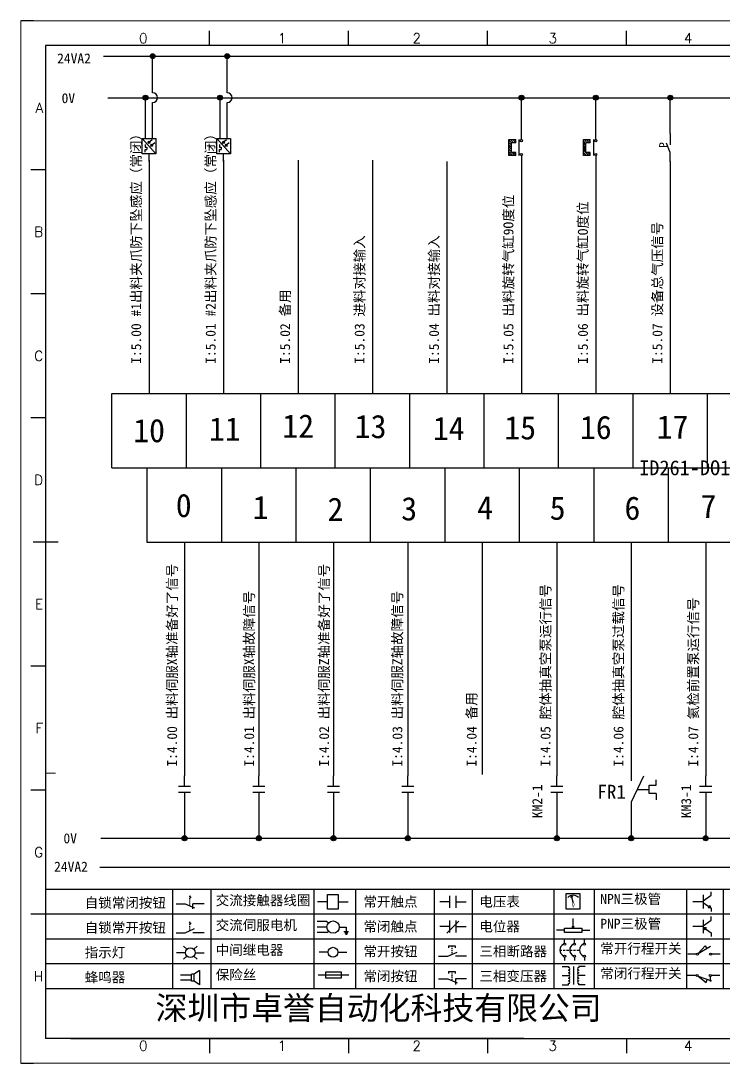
# Model space of a CAD drawing. Header units: millimetres. Extents: x -300 to 4128, y -106 to 2458.
# Drawn here: x 826.7 to 968.4, y 1594.4 to 1804.4 of the extents above; entities that cross this region are included whole.
import ezdxf
from ezdxf.enums import TextEntityAlignment as Align

# ---------------------------------------------------------------- set-up
doc = ezdxf.new("R2010")
doc.units = ezdxf.units.MM
doc.layers.add('AE_BOR', color=1, linetype='Continuous')
doc.layers.add('MISC', color=2, linetype='Continuous')
doc.styles.get("Standard").update_dxf_attribs({"font": ''})
doc.styles.add('WD', font='romans.shx', dxfattribs={"width": 0.8, "bigfont": 'gbcbig.shx'})
doc.styles.add('样式 0', font='')
doc.styles.add('汉字', font='')
doc.styles.get('Standard').set_extended_font_data('SimSun')
doc.styles.get('样式 0').set_extended_font_data('KaiTi_GB2312')
doc.styles.get('汉字').set_extended_font_data('新宋体')

# ---------------------------------------------------------------- blocks, each defined once
blk = doc.blocks.new('*U4')
at = {"linetype": 'ByBlock'}
for p, q in [((-1909.23, -780.45), (-1909.23, -780.67)), ((-1909.23, -780.45), (-1908.92, -780.84)), ((-1909.23, -780.84), (-1909.23, -781.05)), ((-1911.92, -782.07), (-1910.06, -782.07)), ((-1910.06, -782.07), (-1908.18, -782.88)), ((-1909.23, -781.23), (-1909.23, -781.44)), ((-1909.23, -781.61), (-1909.23, -781.83)), ((-1909.23, -782), (-1909.23, -782.21)), ((-1909.23, -782.38), (-1909.23, -782.43)), ((-1908.52, -783.07), (-1908.52, -782.07)), ((-1906.25, -782.07), (-1908.52, -782.07))]:
    blk.add_line(p, q, dxfattribs=at)
blk = doc.blocks.new('*U6')
at = {"linetype": 'ByBlock'}
for p, q in [((-1908.88, -791.17), (-1909.23, -790.71)), ((-1909.23, -790.71), (-1909.23, -790.92)), ((-1909.23, -791.09), (-1909.23, -791.31)), ((-1909.23, -791.48), (-1909.23, -791.69)), ((-1911.92, -792.89), (-1910.06, -792.89)), ((-1910.06, -792.89), (-1908.18, -792.08)), ((-1909.23, -791.86), (-1909.23, -792.08)), ((-1909.23, -792.25), (-1909.23, -792.47)), ((-1906.25, -792.89), (-1908.52, -792.89))]:
    blk.add_line(p, q, dxfattribs=at)
blk = doc.blocks.new('蜂鸣器')
at = {"linetype": 'ByBlock'}
for p, q in [((-1907.17, -795.53), (-1908.25, -796.26)), ((-1907.17, -795.53), (-1907.17, -798.41)), ((-1908.8, -796.48), (-1911.01, -796.48)), ((-1908.8, -797.46), (-1911.01, -797.46)), ((-1908.25, -796.26), (-1908.8, -796.26)), ((-1908.8, -797.68), (-1908.8, -796.26)), ((-1908.25, -797.68), (-1908.8, -797.68)), ((-1908.25, -797.68), (-1908.25, -796.26)), ((-1907.17, -798.41), (-1908.25, -797.68))]:
    blk.add_line(p, q, dxfattribs=at)
blk = doc.blocks.new('指示灯')
at = {"linetype": 'ByBlock'}
for p, q in [((-1854.25, -776.92), (-1856.06, -776.92)), ((-1854.62, -775.59), (-1853.97, -776.23)), ((-1851.9, -775.59), (-1852.54, -776.23)), ((-1852.26, -776.92), (-1850.45, -776.92)), ((-1854.62, -778.25), (-1853.97, -777.61)), ((-1851.9, -778.25), (-1852.54, -777.61))]:
    blk.add_line(p, q, dxfattribs=at)
blk.add_circle((-1853.26, -776.92), 0.992, dxfattribs=at)
blk = doc.blocks.new('交流接触器线圈')
at = {"linetype": 'ByBlock'}
for p, q in [((-1880.82, -781.77), (-1882.87, -781.77)), ((-1878.72, -781.77), (-1876.67, -781.77))]:
    blk.add_line(p, q, dxfattribs=at)
blk.add_lwpolyline([(-1880.82, -780.28), (-1878.72, -780.28), (-1878.72, -783.26), (-1880.82, -783.26)], close=True, dxfattribs=at)
blk = doc.blocks.new('交流伺服电机')
at = {"linetype": 'ByBlock'}
for p, q in [((-1880.97, -785.75), (-1882.94, -785.75)), ((-1880.97, -786.85), (-1882.94, -786.85)), ((-1880.97, -785.75), (-1880.65, -786.03)), ((-1878.49, -786.85), (-1877.07, -786.85)), ((-1877.07, -786.85), (-1877.07, -787.72)), ((-1880.97, -787.94), (-1882.94, -787.94)), ((-1880.97, -787.94), (-1880.65, -787.67)), ((-1877.54, -787.72), (-1876.59, -787.72)), ((-1877.38, -788.01), (-1876.75, -788.01)), ((-1877.23, -788.29), (-1876.9, -788.29))]:
    blk.add_line(p, q, dxfattribs=at)
blk.add_circle((-1879.73, -786.85), 1.24, dxfattribs=at)
blk = doc.blocks.new('中间继电器')
at = {"linetype": 'ByBlock'}
for p, q in [((-1880.72, -791.92), (-1882.54, -791.92)), ((-1878.74, -791.92), (-1876.92, -791.92))]:
    blk.add_line(p, q, dxfattribs=at)
blk.add_circle((-1879.73, -791.92), 0.992, dxfattribs=at)
blk = doc.blocks.new('保险丝')
at = {"linetype": 'ByBlock'}
blk.add_line((-1882.72, -796.49), (-1876.55, -796.49), dxfattribs=at)
blk.add_lwpolyline([(-1881.2, -795.86), (-1878.06, -795.86), (-1878.06, -797.12), (-1881.2, -797.12)], close=True, dxfattribs=at)
blk = doc.blocks.new('常开按钮')
at = {"linetype": 'ByBlock'}
for p, q in [((-1910.06, -787.73), (-1908.18, -786.93)), ((-1909.9, -785.68), (-1908.56, -785.68)), ((-1909.9, -785.68), (-1909.9, -786.07)), ((-1909.23, -785.68), (-1909.23, -785.89)), ((-1909.23, -786.06), (-1909.23, -786.28)), ((-1909.23, -786.45), (-1909.23, -786.67)), ((-1909.23, -786.84), (-1909.23, -787.05)), ((-1909.23, -787.22), (-1909.23, -787.38)), ((-1908.56, -785.68), (-1908.56, -786.07)), ((-1911.92, -787.73), (-1910.06, -787.73)), ((-1906.25, -787.73), (-1908.52, -787.73))]:
    blk.add_line(p, q, dxfattribs=at)
blk = doc.blocks.new('常开触点')
at = {"linetype": 'ByBlock'}
for p, q in [((-1853.82, -782.99), (-1853.82, -780.56)), ((-1852.6, -782.99), (-1852.6, -780.56)), ((-1853.82, -781.77), (-1855.88, -781.77)), ((-1852.6, -781.77), (-1850.55, -781.77))]:
    blk.add_line(p, q, dxfattribs=at)
blk = doc.blocks.new('常闭触点')
at = {"linetype": 'ByBlock'}
for p, q in [((-1853.82, -786.77), (-1855.88, -786.77)), ((-1852.01, -785.66), (-1854.43, -788.1)), ((-1853.82, -787.99), (-1853.82, -785.56)), ((-1852.6, -787.99), (-1852.6, -785.56)), ((-1852.6, -786.77), (-1850.55, -786.77))]:
    blk.add_line(p, q, dxfattribs=at)
blk = doc.blocks.new('常闭按钮')
at = {"linetype": 'ByBlock'}
for p, q in [((-1854.11, -790.83), (-1852.77, -790.83)), ((-1854.11, -790.83), (-1854.11, -791.22)), ((-1853.44, -790.83), (-1853.44, -791.04)), ((-1853.44, -791.21), (-1853.44, -791.43)), ((-1853.44, -791.6), (-1853.44, -791.82)), ((-1852.77, -790.83), (-1852.77, -791.22)), ((-1856.13, -792.28), (-1854.28, -792.28)), ((-1854.28, -792.28), (-1852.4, -793.09)), ((-1853.44, -791.99), (-1853.44, -792.2)), ((-1853.44, -792.37), (-1853.44, -792.53)), ((-1850.47, -792.28), (-1852.73, -792.28)), ((-1852.73, -792.28), (-1852.73, -793.43))]:
    blk.add_line(p, q, dxfattribs=at)
blk = doc.blocks.new('电压表')
at = {"linetype": 'ByBlock'}
for p, q in [((-1814.84, -780.75), (-1814.91, -781.13)), ((-1814.6, -781.05), (-1814.91, -781.13)), ((-1814.84, -780.75), (-1814.46, -782.26)), ((-1814.84, -780.75), (-1814.6, -781.05))]:
    blk.add_line(p, q, dxfattribs=at)
blk.add_lwpolyline([(-1815.84, -780.34), (-1813.07, -780.34), (-1813.07, -783.49), (-1815.84, -783.49)], close=True, dxfattribs=at)
blk.add_arc((-1814.46, -782.26), 1.56, 46.8313, 133.1687, dxfattribs=at)
at = {"linetype": 'ByBlock', "insert": (-1814.7, -782.39), "char_height": 0.75, "width": 0.6768, "attachment_point": 1}
blk.add_mtext('V', dxfattribs=at)
blk = doc.blocks.new('电位器')
at = {"linetype": 'ByBlock'}
for p, q in [((-1814.45, -787.3), (-1814.45, -785.39)), ((-1814.45, -787.3), (-1814.62, -786.96)), ((-1814.62, -786.96), (-1814.27, -786.96)), ((-1814.45, -787.3), (-1814.27, -786.96)), ((-1816.21, -787.75), (-1817.79, -787.75)), ((-1812.68, -787.75), (-1811.1, -787.75))]:
    blk.add_line(p, q, dxfattribs=at)
blk.add_lwpolyline([(-1816.21, -787.3), (-1812.68, -787.3), (-1812.68, -788.2), (-1816.21, -788.2)], close=True, dxfattribs=at)
blk = doc.blocks.new('三相断路器')
at = {"linetype": 'ByBlock'}
for p, q in [((-1816.17, -790.33), (-1816.17, -789.7)), ((-1814.17, -790.33), (-1814.17, -789.7)), ((-1812.18, -790.33), (-1812.18, -789.7)), ((-1817.14, -791.74), (-1816.72, -791.74)), ((-1816.45, -791.74), (-1816.03, -791.74)), ((-1816.17, -793.19), (-1816.17, -793.83)), ((-1815.76, -791.74), (-1815.34, -791.74)), ((-1815.07, -791.74), (-1814.65, -791.74)), ((-1814.38, -791.74), (-1813.96, -791.74)), ((-1814.17, -793.19), (-1814.17, -793.83)), ((-1813.69, -791.74), (-1813.27, -791.74)), ((-1812.18, -793.19), (-1812.18, -793.83))]:
    blk.add_line(p, q, dxfattribs=at)
for centre in [(-1816.17, -790.55), (-1814.17, -790.55), (-1812.18, -790.55), (-1816.17, -792.98), (-1814.17, -792.98), (-1812.18, -792.98)]:
    blk.add_circle(centre, 0.219, dxfattribs=at)
for centre in [(-1815.81, -791.74), (-1813.82, -791.74), (-1811.83, -791.74)]:
    blk.add_arc(centre, 1.32, 115.5791, 244.4209, dxfattribs=at)
blk = doc.blocks.new('三相变压器')
at = {"linetype": 'ByBlock'}
for p, q in [((-1816.69, -795.03), (-1815.37, -795.03)), ((-1815.37, -795.03), (-1815.37, -795.24)), ((-1814.34, -798.7), (-1814.34, -795.04)), ((-1812, -795.03), (-1813.32, -795.03)), ((-1813.32, -795.03), (-1813.32, -795.24)), ((-1816.69, -796.87), (-1815.37, -796.87)), ((-1812, -796.87), (-1813.32, -796.87)), ((-1816.69, -798.71), (-1815.37, -798.71)), ((-1815.37, -798.71), (-1815.37, -798.5)), ((-1813.32, -798.71), (-1813.32, -798.5)), ((-1812, -798.71), (-1813.32, -798.71))]:
    blk.add_line(p, q, dxfattribs=at)
for centre, start, end in [((-1815.37, -795.51), 270, 90), ((-1815.37, -796.06), 270, 90), ((-1813.32, -795.51), 90, 270), ((-1813.32, -796.06), 90, 270), ((-1815.37, -796.6), 270, 90), ((-1815.37, -797.14), 270, 90), ((-1815.37, -797.68), 270, 90), ((-1815.37, -798.23), 270, 90), ((-1813.32, -796.6), 90, 270), ((-1813.32, -797.14), 90, 270), ((-1813.32, -797.68), 90, 270), ((-1813.32, -798.23), 90, 270)]:
    blk.add_arc(centre, 0.271, start, end, dxfattribs=at)
blk = doc.blocks.new('NPN三极管')
at = {"linetype": 'ByBlock'}
for p, q in [((-1785.73, -780.61), (-1785.73, -783.32)), ((-1785.73, -781.82), (-1784.15, -780.66)), ((-1784.15, -780.66), (-1784.15, -779.98)), ((-1785.73, -781.97), (-1787.81, -781.97)), ((-1785.73, -782.11), (-1784.15, -783.27)), ((-1784.41, -782.73), (-1784.74, -783.18)), ((-1784.15, -783.27), (-1784.74, -783.18)), ((-1784.15, -783.27), (-1784.41, -782.73)), ((-1784.15, -783.27), (-1784.15, -783.96))]:
    blk.add_line(p, q, dxfattribs=at)
blk = doc.blocks.new('PNP三极管')
at = {"linetype": 'ByBlock'}
for p, q in [((-1784.9, -785.38), (-1784.9, -788.09)), ((-1783.32, -785.43), (-1783.32, -784.75)), ((-1784.9, -786.74), (-1786.98, -786.74)), ((-1784.9, -786.59), (-1783.32, -785.43)), ((-1784.9, -786.88), (-1783.32, -788.04)), ((-1784.9, -786.88), (-1784.31, -786.97)), ((-1784.9, -786.88), (-1784.64, -787.42)), ((-1784.31, -786.97), (-1784.64, -787.42)), ((-1783.32, -788.04), (-1783.32, -788.73))]:
    blk.add_line(p, q, dxfattribs=at)
blk = doc.blocks.new('常开行程开关')
at = {"linetype": 'ByBlock'}
for p, q in [((-1785.89, -792.17), (-1784.52, -790.62)), ((-1785.89, -792.17), (-1783.43, -790.72)), ((-1784.52, -790.62), (-1784.19, -791.17)), ((-1786.29, -792.3), (-1788.01, -792.3)), ((-1781.48, -792.3), (-1783.21, -792.3))]:
    blk.add_line(p, q, dxfattribs=at)
for centre in [(-1786.07, -792.3), (-1783.42, -792.3)]:
    blk.add_circle(centre, 0.219, dxfattribs=at)
blk = doc.blocks.new('常闭行程开关')
at = {"linetype": 'ByBlock'}
for p, q in [((-1786.34, -796.62), (-1788.07, -796.62)), ((-1785.93, -796.72), (-1783.25, -797.7)), ((-1785.93, -796.72), (-1784.3, -798)), ((-1784.3, -798), (-1784.08, -797.4)), ((-1783.48, -796.84), (-1783.48, -797.85)), ((-1781.54, -796.62), (-1783.26, -796.62))]:
    blk.add_line(p, q, dxfattribs=at)
for centre in [(-1786.12, -796.62), (-1783.48, -796.62)]:
    blk.add_circle(centre, 0.219, dxfattribs=at)
blk = doc.blocks.new('电控横A4')
at = {"color": 7}
for p, q in [((292, -5), (5, -5)), ((5, -5), (5, -205)), ((10.03, -205), (289.53, -205)), ((130.8, -205), (190.75, -205))]:
    blk.add_line(p, q, dxfattribs=at)
at = {"color": 7, "lineweight": 9, "ltscale": 0.1}
for p, q in [((5, -151.57), (7, -151.57)), ((101.34, -205), (130.8, -205)), ((129.44, -205), (129.44, -205)), ((129.44, -205), (129.44, -205)), ((129.44, -205), (129.44, -205)), ((129.44, -205), (129.44, -205))]:
    blk.add_line(p, q, dxfattribs=at)
at = {"color": 7, "linetype": 'ByBlock'}
for p, q in [((292, -175), (5, -175)), ((292, -180), (5, -180)), ((292, -185), (5, -185)), ((292, -190), (5, -190)), ((292, -195), (5, -195))]:
    blk.add_line(p, q, dxfattribs=at)
at = {"color": 7, "lineweight": -2}
for p, q in [((30.58, -175), (30.58, -195)), ((38.26, -175), (38.26, -195)), ((59.05, -175), (59.05, -195)), ((67.4, -175), (67.4, -195)), ((83.26, -175), (83.26, -195)), ((90.91, -175), (90.91, -195)), ((107.4, -175), (107.4, -195)), ((115.5, -175), (115.5, -195)), ((134.12, -175), (134.12, -195)), ((141.48, -175), (141.48, -195))]:
    blk.add_line(p, q, dxfattribs=at)
at = {"color": 7, "ltscale": 2}
blk.add_line((101.34, -205), (5, -205), dxfattribs=at)
at = {"layer": 'AE_BOR', "color": 7, "lineweight": 30}
for p, q in [((2.53, 0), (0, 0)), ((2.5, -105), (7.5, -105)), ((0, -210), (2.53, -210))]:
    blk.add_line(p, q, dxfattribs=at)
at = {"layer": 'AE_BOR', "color": 7, "lineweight": 15}
for p, q in [((0, 0), (297, 0)), ((0, -210), (0, 0)), ((297, -210), (0, -210))]:
    blk.add_line(p, q, dxfattribs=at)
at = {"layer": 'AE_BOR', "color": 7}
for p, q in [((38.03, -5), (38.03, -2)), ((66.03, -5), (66.03, -2)), ((94.03, -5), (94.03, -2)), ((122.03, -5), (122.03, -2)), ((5, -30), (2, -30)), ((5, -55), (2, -55)), ((5, -80), (2, -80)), ((5, -130), (2, -130)), ((5, -155), (2, -155)), ((5, -180), (2, -180)), ((38.03, -205), (38.03, -208)), ((66.03, -205), (66.03, -208)), ((94.03, -205), (94.03, -208)), ((122.03, -205), (122.03, -208))]:
    blk.add_line(p, q, dxfattribs=at)
at = {"color": 7, "linetype": 'ByBlock'}
for name, p in [('*U4', (1943.19, 604.18)), ('交流接触器线圈', (1942.62, 604.27)), ('常开触点', (1940.27, 604.3)), ('电压表', (1925.71, 604.52)), ('NPN三极管', (1923.2, 604.5)), ('PNP三极管', (1922.37, 604.27)), ('*U6', (1943.19, 609.18)), ('交流伺服电机', (1942.62, 604.27)), ('常闭触点', (1940.27, 604.3)), ('电位器', (1925.71, 604.52)), ('指示灯', (1887.41, 589.18)), ('中间继电器', (1942.62, 604.27)), ('常开按钮', (1996.06, 599.3)), ('三相断路器', (1925.71, 604.52)), ('常开行程开关', (1922.37, 604.27)), ('三相变压器', (1925.71, 604.52)), ('蜂鸣器', (1943.19, 604.18)), ('保险丝', (1942.62, 604.27)), ('常闭按钮', (1940.27, 599.3)), ('常闭行程开关', (1922.37, 604.27))]:
    blk.add_blockref(name, p, dxfattribs=at)
at = {"color": 7, "char_height": 2, "attachment_point": 1, "style": '汉字'}
for s, insert in [('{\\fKaiTi_GB2312|b0|i0|c134|p49;自锁常闭按钮}', (12.86, -176.69)), ('{\\fKaiTi_GB2312|b0|i0|c134|p49;交流接触器线圈}', (39.25, -176.19)), ('{\\fKaiTi_GB2312|b0|i0|c134|p49;常开触点}', (69.01, -176.48)), ('{\\fKaiTi_GB2312|b0|i0|c134|p49;电压表}', (92.37, -176.47)), ('{\\fKaiTi_GB2312|b0|i0|c134|p49;NPN三极管}', (116.73, -175.91)), ('{\\fKaiTi_GB2312|b0|i0|c134|p49;自锁常开按钮}', (12.86, -181.69)), ('{\\fKaiTi_GB2312|b0|i0|c134|p49;交流伺服电机}', (39.25, -181.19)), ('{\\fKaiTi_GB2312|b0|i0|c134|p49;常闭触点}', (69.01, -181.48)), ('{\\fKaiTi_GB2312|b0|i0|c134|p49;电位器}', (92.37, -181.47)), ('{\\fKaiTi_GB2312|b0|i0|c134|p49;PNP三极管}', (116.73, -180.91)), ('{\\fKaiTi_GB2312|b0|i0|c134|p49;指示灯}', (12.86, -186.69)), ('{\\fKaiTi_GB2312|b0|i0|c134|p49;中间继电器}', (39.25, -186.19)), ('{\\fKaiTi_GB2312|b0|i0|c134|p49;常开按钮}', (69.01, -186.48)), ('{\\fKaiTi_GB2312|b0|i0|c134|p49;三相断路器}', (92.37, -186.47)), ('{\\fKaiTi_GB2312|b0|i0|c134|p49;常开行程开关}', (116.73, -185.91)), ('{\\fKaiTi_GB2312|b0|i0|c134|p49;保险丝}', (39.25, -191.19)), ('{\\fKaiTi_GB2312|b0|i0|c134|p49;常闭行程开关}', (116.73, -190.91)), ('{\\fKaiTi_GB2312|b0|i0|c134|p49;蜂鸣器}', (12.86, -191.69)), ('{\\fKaiTi_GB2312|b0|i0|c134|p49;常闭按钮}', (69.01, -191.48)), ('{\\fKaiTi_GB2312|b0|i0|c134|p49;三相变压器}', (92.37, -191.47))]:
    blk.add_mtext(s, dxfattribs=dict(at, insert=insert))
at = {"color": 7, "lineweight": -2, "insert": (27.14, -196.53), "char_height": 4.7064, "width": 96.1138, "attachment_point": 1}
blk.add_mtext('深圳市卓誉自动化科技有限公司', dxfattribs=at)
at = {"layer": 'AE_BOR', "color": 7, "style": 'WD'}
for s, p in [('0', (24.67, -4.5)), ('1', (52.6, -4.5)), ('2', (79.75, -4.5)), ('3', (107.15, -4.5)), ('4', (134.45, -4.5)), ('0', (24.67, -207.5)), ('1', (52.6, -207.5)), ('2', (79.75, -207.5)), ('3', (107.15, -207.5)), ('4', (134.45, -207.5))]:
    blk.add_text(s, height=2, dxfattribs=at).set_placement(p, align=Align.CENTER)
for s, p in [('A', (4.5, -17.5)), ('B', (4.5, -42.5)), ('C', (4.5, -67.5)), ('D', (4.5, -92.5)), ('E', (4.5, -117.5)), ('F', (4.5, -142.5)), ('G', (4.5, -167.5)), ('H', (4.5, -192.5))]:
    blk.add_text(s, height=2, dxfattribs=at).set_placement(p, align=Align.MIDDLE_RIGHT)
blk = doc.blocks.new('光电开关')
at = {"linetype": 'ByBlock'}
h = blk.add_hatch(dxfattribs=at)
h.set_pattern_fill('ANSI31', color=256, scale=0.01, style=0)
h.set_pattern_definition([(45, (0.172267, 0), (-0.0224506403, 0.0224506403), [])])
h.paths.add_polyline_path([(-1882.44, -776.34), (-1882.5, -775.91), (-1882.68, -776.07)])
h.paths.add_polyline_path([(-1882.86, -776.23), (-1882.44, -776.34), (-1882.68, -776.07)])
h.paths.add_polyline_path([(-1883.05, -776.88), (-1883.11, -776.45), (-1883.29, -776.61)])
h.paths.add_polyline_path([(-1883.47, -776.77), (-1883.05, -776.88), (-1883.29, -776.61)])
for p, q in [((-1884.01, -775.96), (-1885.56, -775.96)), ((-1880.91, -775.3), (-1884.01, -778.05)), ((-1883.75, -776.09), (-1883.05, -776.88)), ((-1883.11, -776.45), (-1883.47, -776.77)), ((-1883.05, -776.88), (-1883.47, -776.77)), ((-1883.14, -775.55), (-1882.44, -776.34)), ((-1883.05, -776.88), (-1883.11, -776.45)), ((-1882.5, -775.91), (-1882.86, -776.23)), ((-1882.44, -776.34), (-1882.86, -776.23)), ((-1882.44, -776.34), (-1882.5, -775.91)), ((-1879.37, -776.67), (-1880.91, -776.67)), ((-1884.01, -777.39), (-1885.56, -777.39)), ((-1882.78, -777.47), (-1882.23, -777.47)), ((-1882.23, -777.47), (-1882.23, -777.14)), ((-1882.23, -777.14), (-1881.78, -777.14)), ((-1881.78, -777.47), (-1881.78, -777.14)), ((-1881.23, -777.47), (-1881.78, -777.47))]:
    blk.add_line(p, q, dxfattribs=at)
blk.add_lwpolyline([(-1884.01, -775.3), (-1880.91, -775.3), (-1880.91, -778.05), (-1884.01, -778.05)], close=True, dxfattribs=at)
blk = doc.blocks.new('压力感应器')
at = {"linetype": 'ByBlock'}
for p, q in [((-1815.59, -777.73), (-1813.71, -776.93)), ((-1817.44, -777.73), (-1815.59, -777.73)), ((-1811.78, -777.73), (-1814.05, -777.73))]:
    blk.add_line(p, q, dxfattribs=at)
at = {"linetype": 'ByBlock', "insert": (-1814.65, -775.48), "char_height": 1.68, "width": 1.2242, "attachment_point": 1}
blk.add_mtext('{\\fNSimSun|b0|i0|c134|p49;P}', dxfattribs=at)
blk = doc.blocks.new('磁性开关')
at = {"linetype": 'ByBlock'}
h = blk.add_hatch(dxfattribs=at)
h.set_pattern_fill('ANSI31', color=256, scale=0.1, style=0)
h.paths.add_polyline_path([(-1910.88, -776.69), (-1910.88, -775.29), (-1907.69, -775.29), (-1907.69, -776.69), (-1908.31, -776.69), (-1908.31, -775.79), (-1910.25, -775.79), (-1910.25, -776.69)])
for p, q in [((-1910.88, -776.69), (-1910.88, -775.29)), ((-1910.88, -775.29), (-1907.69, -775.29)), ((-1910.88, -776.69), (-1910.25, -776.69)), ((-1910.25, -776.69), (-1910.25, -775.79)), ((-1910.25, -775.79), (-1908.31, -775.79)), ((-1908.31, -776.69), (-1908.31, -775.79)), ((-1908.31, -776.69), (-1907.69, -776.69)), ((-1907.69, -775.29), (-1907.69, -776.69)), ((-1910.91, -777.81), (-1912.09, -777.81)), ((-1910.88, -777.39), (-1907.69, -777.39)), ((-1907.66, -777.81), (-1906.48, -777.81))]:
    blk.add_line(p, q, dxfattribs=at)
for centre in [(-1910.68, -777.81), (-1907.88, -777.81)]:
    blk.add_circle(centre, 0.225, dxfattribs=at)

msp = doc.modelspace()

# ---------------------------------------------------------------- hatches: boundary and pattern name
at = {"lineweight": -2}
h = msp.add_hatch(color=0, dxfattribs=at)
edge = h.paths.add_edge_path()
edge.add_arc((853.243, 1797.247), 0.5, 0, 360)
h = msp.add_hatch(color=0, dxfattribs=at)
edge = h.paths.add_edge_path()
edge.add_arc((868.243, 1797.247), 0.5, 0, 360)
h = msp.add_hatch(color=0, dxfattribs=at)
edge = h.paths.add_edge_path()
edge.add_arc((851.818, 1788.883), 0.5, 0, 360)
h = msp.add_hatch(color=0, dxfattribs=at)
edge = h.paths.add_edge_path()
edge.add_arc((866.818, 1788.883), 0.5, 0, 360)
h = msp.add_hatch(color=0, dxfattribs=at)
edge = h.paths.add_edge_path()
edge.add_arc((927.531, 1788.883), 0.5, 0, 360)
h = msp.add_hatch(color=0, dxfattribs=at)
edge = h.paths.add_edge_path()
edge.add_arc((942.531, 1788.883), 0.5, 0, 360)
h = msp.add_hatch(color=0, dxfattribs=at)
edge = h.paths.add_edge_path()
edge.add_arc((957.531, 1788.883), 0.5, 0, 360)
h = msp.add_hatch(color=0, dxfattribs=at)
edge = h.paths.add_edge_path()
edge.add_arc((859.655, 1639.671), 0.5, 0, 360)
h = msp.add_hatch(color=0, dxfattribs=at)
edge = h.paths.add_edge_path()
edge.add_arc((874.655, 1639.671), 0.5, 0, 360)
h = msp.add_hatch(color=0, dxfattribs=at)
edge = h.paths.add_edge_path()
edge.add_arc((889.655, 1639.671), 0.5, 0, 360)
h = msp.add_hatch(color=0, dxfattribs=at)
edge = h.paths.add_edge_path()
edge.add_arc((904.655, 1639.671), 0.5, 0, 360)
h = msp.add_hatch(color=0, dxfattribs=at)
edge = h.paths.add_edge_path()
edge.add_arc((934.655, 1639.671), 0.5, 0, 360)
h = msp.add_hatch(color=0, dxfattribs=at)
edge = h.paths.add_edge_path()
edge.add_arc((949.655, 1639.671), 0.5, 0, 360)
h = msp.add_hatch(color=0, dxfattribs=at)
edge = h.paths.add_edge_path()
edge.add_arc((964.655, 1639.671), 0.5, 0, 360)

# ---------------------------------------------------------------- linework, layer by layer
at = {"color": 0, "lineweight": -2}
for p, q in [((843.318, 1797.247), (1110.071, 1797.247)), ((853.243, 1789.883), (853.243, 1797.247)), ((868.243, 1789.883), (868.243, 1797.247)), ((844.202, 1788.883), (1110.955, 1788.883)), ((851.818, 1782.218), (851.818, 1788.883)), ((853.243, 1782.218), (853.243, 1787.883)), ((866.818, 1782.218), (866.818, 1788.883)), ((868.243, 1782.218), (868.243, 1787.883)), ((927.531, 1781.639), (927.531, 1788.883)), ((942.531, 1781.639), (942.531, 1788.883)), ((957.531, 1781.639), (957.531, 1788.883)), ((852.531, 1776.311), (852.531, 1729.277)), ((867.531, 1776.311), (867.531, 1729.277)), ((882.531, 1776.311), (882.531, 1729.277)), ((897.531, 1776.311), (897.531, 1729.277)), ((912.531, 1776.028), (912.531, 1729.277)), ((927.531, 1776.028), (927.531, 1729.277)), ((942.531, 1776.028), (942.531, 1729.277)), ((957.531, 1776.028), (957.531, 1729.277)), ((845.031, 1714.277), (1107.155, 1714.277)), ((867.155, 1699.277), (867.155, 1714.277)), ((882.155, 1699.277), (882.155, 1714.277)), ((897.155, 1699.277), (897.155, 1714.277)), ((912.155, 1699.277), (912.155, 1714.277)), ((927.155, 1699.277), (927.155, 1714.277)), ((942.155, 1699.277), (942.155, 1714.277)), ((957.155, 1699.277), (957.155, 1714.277)), ((859.655, 1699.277), (859.655, 1652.244)), ((874.655, 1699.277), (874.655, 1652.244)), ((889.655, 1699.277), (889.655, 1652.244)), ((904.655, 1699.277), (904.655, 1652.244)), ((919.655, 1699.277), (919.655, 1652.527)), ((934.655, 1699.277), (934.655, 1652.244)), ((949.655, 1699.277), (949.655, 1651.212)), ((964.655, 1699.277), (964.655, 1652.244)), ((859.655, 1646.915), (859.655, 1639.671)), ((874.655, 1646.915), (874.655, 1639.671)), ((889.655, 1646.915), (889.655, 1639.671)), ((904.655, 1646.915), (904.655, 1639.671)), ((934.655, 1646.915), (934.655, 1639.671)), ((949.655, 1646.915), (949.655, 1639.671)), ((964.655, 1646.915), (964.655, 1639.671)), ((842.834, 1639.671), (1108.824, 1639.671)), ((842.597, 1633.854), (1109.349, 1633.854))]:
    msp.add_line(p, q, dxfattribs=at)
for p, q in [((952.11, 1652.17), (949.655, 1646.915)), ((953.243, 1650.35), (954.683, 1650.35)), ((953.243, 1648.699), (953.243, 1650.35)), ((954.712, 1648.699), (953.243, 1648.699)), ((954.712, 1647.43), (954.712, 1647.44))]:
    msp.add_line(p, q)
at = {"ltscale": 2}
for p, q in [((954.682, 1650.35), (954.682, 1651.446)), ((954.712, 1648.699), (954.712, 1647.44))]:
    msp.add_line(p, q, dxfattribs=at)
at = {"color": 0, "ltscale": 2}
msp.add_line((950.874, 1649.525), (953.243, 1649.525), dxfattribs=at)
at = {"color": 0, "lineweight": -2}
for points in [[(845.031, 1729.277), (860.031, 1729.277)], [(845.031, 1714.277), (845.031, 1729.277)], [(860.031, 1729.277), (875.031, 1729.277)], [(860.031, 1714.277), (860.031, 1729.277)], [(875.031, 1729.277), (890.031, 1729.277)], [(875.031, 1714.277), (875.031, 1729.277)], [(890.031, 1729.277), (905.031, 1729.277)], [(890.031, 1714.277), (890.031, 1729.277)], [(905.031, 1729.277), (920.031, 1729.277)], [(905.031, 1714.277), (905.031, 1729.277)], [(920.031, 1729.277), (935.031, 1729.277)], [(920.031, 1714.277), (920.031, 1729.277)], [(935.031, 1729.277), (950.031, 1729.277)], [(935.031, 1714.277), (935.031, 1729.277)], [(950.031, 1729.277), (965.031, 1729.277)], [(950.031, 1714.277), (950.031, 1729.277)], [(965.031, 1729.277), (980.031, 1729.277)], [(965.031, 1714.277), (965.031, 1729.277)], [(867.155, 1699.277), (852.155, 1699.277), (852.12, 1714.277)], [(882.155, 1699.277), (867.155, 1699.277)], [(897.155, 1699.277), (882.155, 1699.277)], [(912.155, 1699.277), (897.155, 1699.277)], [(927.155, 1699.277), (912.155, 1699.277)], [(942.155, 1699.277), (927.155, 1699.277)], [(957.155, 1699.277), (942.155, 1699.277)], [(972.155, 1699.277), (957.155, 1699.277)]]:
    msp.add_lwpolyline(points, dxfattribs=at)
for centre in [(853.243, 1797.247), (868.243, 1797.247), (851.818, 1788.883), (866.818, 1788.883), (927.531, 1788.883), (942.531, 1788.883), (957.531, 1788.883), (859.655, 1639.671), (874.655, 1639.671), (889.655, 1639.671), (904.655, 1639.671), (934.655, 1639.671), (949.655, 1639.671), (964.655, 1639.671)]:
    msp.add_circle(centre, 0.5, dxfattribs=at)
for centre in [(853.243, 1788.883), (868.243, 1788.883)]:
    msp.add_arc(centre, 1, 270, 90, dxfattribs=at)

# ---------------------------------------------------------------- block references
msp.add_blockref('电控横A4', (826.689, 1804.361))
at = {"linetype": 'ByBlock'}
for name, p, rotation in [('光电开关', (1629.204, -103.338), 270), ('光电开关', (1644.204, -103.338), 270), ('磁性开关', (149.717, 3688.115), 90), ('磁性开关', (164.717, 3688.115), 90), ('压力感应器', (179.798, 3593.418), 90), ('常开触点', (1641.429, -203.632), 270), ('常开触点', (1656.429, -203.632), 270), ('常开触点', (1671.429, -203.632), 270), ('常开触点', (1686.429, -203.632), 270), ('常开触点', (1716.429, -203.632), 270), ('常开触点', (1746.429, -203.632), 270)]:
    msp.add_blockref(name, p, dxfattribs=dict(at, rotation=rotation))

# ---------------------------------------------------------------- texts
at = {"color": 0, "lineweight": -2, "attachment_point": 1}
for s, insert, char_height, width in [('0V', (834.897, 1789.778), 2, 14.27309), ('10', (849.319, 1724.176), 4.7064, 7.20347), ('11', (864.573, 1724.495), 4.7064, 7.20347), ('12', (879.36, 1725.086), 4.7064, 7.20347), ('13', (893.954, 1724.992), 4.7064, 7.20347), ('14', (909.69, 1724.605), 4.7064, 7.20347), ('15', (924.094, 1724.738), 4.7064, 7.20347), ('16', (939.315, 1724.802), 4.7064, 7.20347), ('17', (954.783, 1724.89), 4.7064, 7.20347), ('ID261-DO15   2#-CN1  4-5CH               ', (951.25, 1715.814), 3, 61.03402), ('0', (857.905, 1709.079), 4.706, 7.20347), ('1', (873.402, 1708.674), 4.706, 7.20347), ('2', (888.463, 1708.316), 4.706, 7.20347), ('3', (903.325, 1708.42), 4.706, 7.20347), ('4', (918.626, 1708.659), 4.706, 7.20347), ('5', (933.232, 1708.54), 4.706, 7.20347), ('6', (948.293, 1708.54), 4.706, 7.20347), ('7', (963.62, 1708.899), 4.706, 7.20347), ('0V', (835.271, 1640.656), 2, 14.27309)]:
    msp.add_mtext(s, dxfattribs=dict(at, insert=insert, char_height=char_height, width=width))
at = {"color": 0, "lineweight": -2, "char_height": 2, "width": 71.79445, "attachment_point": 1, "rotation": 90}
for s, insert in [('{\\C256;I:5.00 #1出料夹爪防下坠感应（常闭）}', (848.917, 1735.263)), ('{\\C256;I:5.01 #2出料夹爪防下坠感应（常闭）}', (863.917, 1735.263)), ('\\pxql;{\\C256;I:5.05 出料旋转气缸9O度位}', (923.917, 1735.263)), ('{\\C256;I:5.06 出料旋转气缸O度位}', (938.917, 1735.263)), ('{\\C256;I:5.07 设备总气压信号}', (953.917, 1735.263)), ('{\\C256;I:5.03 进料对接输入}', (893.917, 1735.263)), ('{\\C256;I:5.04 出料对接输入}', (908.917, 1735.263)), ('{\\C256;I:5.02 备用}', (878.917, 1735.263)), ('{\\C256;I:4.00 出料伺服X轴准备好了信号}', (856.156, 1654.103)), ('{\\C256;I:4.02 出料伺服Z轴准备好了信号}', (886.774, 1654.103)), ('{\\C256;I:4.05 腔体抽真空泵运行信号}', (931.383, 1654.103)), ('{\\C256;I:4.06 腔体抽真空泵过载信号}', (946.085, 1654.103)), ('{\\C256;I:4.01 出料伺服X轴故障信号}', (871.684, 1654.103)), ('{\\C256;I:4.03 出料伺服Z轴故障信号}', (901.534, 1654.103)), ('{\\C256;I:4.07 氦检前置泵运行信号}', (961.147, 1654.103)), ('{\\C256;I:4.04 备用}', (916.49, 1654.103))]:
    msp.add_mtext(s, dxfattribs=dict(at, insert=insert))
at = {"char_height": 2, "width": 7.10735, "attachment_point": 1, "rotation": 90, "style": '样式 0'}
for s, insert in [('KM2-1', (929.717, 1643.703)), ('KM3-1', (959.717, 1643.703))]:
    msp.add_mtext(s, dxfattribs=dict(at, insert=insert))
at = {"layer": 'MISC', "color": 0, "width": 5.01683, "attachment_point": 1, "style": '样式 0'}
for s, insert, char_height in [('24VA2', (834.003, 1797.802), 2), ('FR1', (942.846, 1650.447), 2.8), ('24VA2', (833.395, 1634.957), 2)]:
    msp.add_mtext(s, dxfattribs=dict(at, insert=insert, char_height=char_height))

doc.saveas('drawing.dxf')
